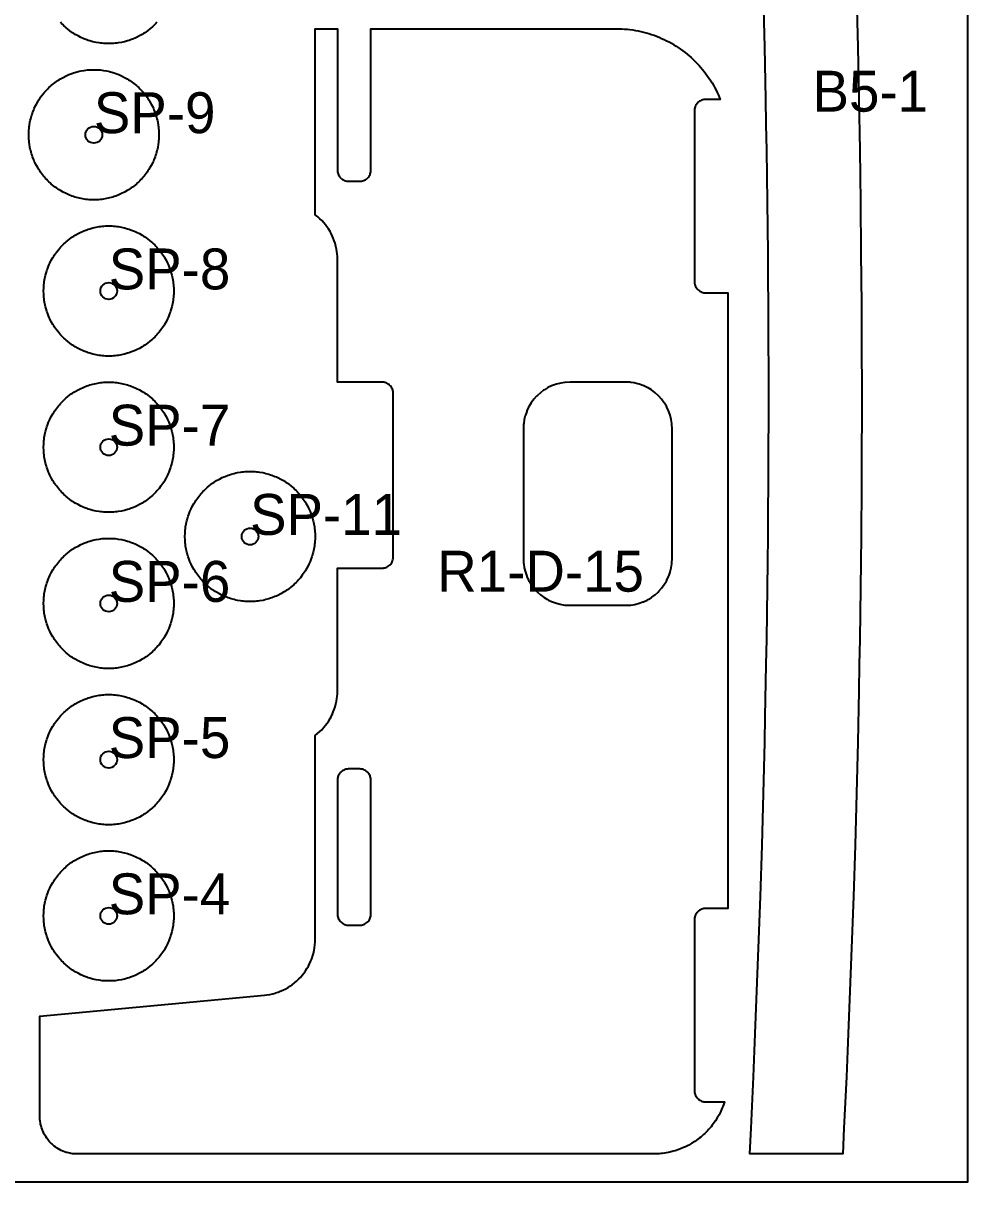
# Model space of a CAD drawing. Header units: millimetres. Extents: x 0 to 59980, y 0 to 1292.
# Drawn here: x 7412 to 7920, y 0 to 623 of the extents above; entities that cross this region are included whole.
import ezdxf

# ---------------------------------------------------------------- set-up
doc = ezdxf.new("R2010")
doc.units = ezdxf.units.MM
for name, color, linetype in [('CUT_IN', 5, 'Continuous'), ('CUT_OUT', 1, 'Continuous'), ('DRILL', 3, 'Continuous'), ('LABEL', 7, 'Continuous'), ('SHEET', 8, 'Continuous')]:
    doc.layers.add(name, color=color, linetype=linetype)

msp = doc.modelspace()

# ---------------------------------------------------------------- linework, layer by layer
at = {"layer": 'CUT_IN'}
for points in [[(7694.22, 427.03), (7693.96, 426.89), (7692.36, 425.93), (7691.87, 425.6), (7690.14, 424.31), (7688.54, 422.87), (7688.12, 422.45), (7686.68, 420.85), (7685.22, 418.88), (7684.1, 417.03), (7683.83, 416.51), (7682.91, 414.55), (7682.8, 414.28), (7682.08, 412.25), (7682, 411.96), (7681.49, 409.87), (7681.16, 407.73), (7681.11, 407.15), (7681, 404.84), (7681, 335.14), (7681.13, 332.54), (7681.16, 332.25), (7681.49, 330.11), (7682.08, 327.73), (7682.8, 325.7), (7682.91, 325.43), (7683.83, 323.47), (7684.1, 322.95), (7685.06, 321.35), (7685.39, 320.86), (7686.68, 319.13), (7688.12, 317.53), (7688.54, 317.11), (7690.14, 315.67), (7692.11, 314.21), (7693.96, 313.09), (7694.48, 312.82), (7696.17, 312.02), (7696.71, 311.79), (7698.74, 311.07), (7700.84, 310.54), (7701.41, 310.43), (7703.26, 310.15), (7703.84, 310.1), (7706.15, 309.99), (7735.85, 309.99), (7738.45, 310.12), (7738.74, 310.15), (7740.88, 310.48), (7743.26, 311.07), (7745.29, 311.79), (7745.56, 311.9), (7747.52, 312.82), (7748.04, 313.09), (7749.64, 314.05), (7750.13, 314.38), (7751.86, 315.67), (7753.46, 317.11), (7753.88, 317.53), (7755.32, 319.13), (7756.78, 321.1), (7757.9, 322.95), (7758.17, 323.47), (7759.09, 325.43), (7759.2, 325.7), (7759.92, 327.73), (7760, 328.02), (7760.51, 330.11), (7760.84, 332.25), (7760.89, 332.83), (7761, 335.14), (7761, 404.84), (7760.87, 407.44), (7760.84, 407.73), (7760.51, 409.87), (7759.92, 412.25), (7759.2, 414.28), (7759.09, 414.55), (7758.17, 416.51), (7757.9, 417.03), (7756.94, 418.63), (7756.61, 419.12), (7755.32, 420.85), (7753.88, 422.45), (7753.46, 422.87), (7751.86, 424.31), (7749.89, 425.77), (7748.04, 426.89), (7747.52, 427.16), (7745.83, 427.96), (7745.29, 428.19), (7743.26, 428.91), (7741.16, 429.44), (7740.59, 429.55), (7738.74, 429.83), (7738.16, 429.88), (7735.85, 429.99), (7706.15, 429.99), (7703.55, 429.86), (7703.26, 429.83), (7701.12, 429.5), (7698.74, 428.91), (7696.71, 428.19), (7696.17, 427.96), (7694.22, 427.03)], [(7586.12, 221.93), (7585.54, 221.81), (7584.98, 221.64), (7584.43, 221.41), (7583.92, 221.14), (7583.43, 220.81), (7583.19, 220.63), (7582.97, 220.44), (7582.55, 220.02), (7582.36, 219.8), (7582.01, 219.32), (7581.71, 218.82), (7581.46, 218.29), (7581.26, 217.73), (7581.18, 217.45), (7581.06, 216.87), (7581.03, 216.58), (7581, 215.99), (7581, 143.99), (7581.03, 143.4), (7581.06, 143.11), (7581.18, 142.53), (7581.35, 141.97), (7581.46, 141.69), (7581.71, 141.16), (7581.85, 140.91), (7582.18, 140.42), (7582.36, 140.18), (7582.55, 139.96), (7582.97, 139.54), (7583.19, 139.35), (7583.67, 139), (7583.92, 138.84), (7584.17, 138.7), (7584.7, 138.45), (7584.98, 138.34), (7585.54, 138.17), (7586.12, 138.05), (7586.71, 138), (7593, 137.99), (7593.59, 138.02), (7593.88, 138.05), (7594.46, 138.17), (7595.02, 138.34), (7595.57, 138.57), (7596.08, 138.84), (7596.33, 139), (7596.81, 139.35), (7597.03, 139.54), (7597.24, 139.75), (7597.45, 139.96), (7597.64, 140.18), (7597.99, 140.66), (7598.15, 140.91), (7598.42, 141.42), (7598.65, 141.97), (7598.82, 142.53), (7598.94, 143.11), (7598.97, 143.4), (7599, 143.99), (7599, 215.99), (7598.97, 216.58), (7598.94, 216.87), (7598.82, 217.45), (7598.65, 218.01), (7598.54, 218.29), (7598.29, 218.82), (7597.99, 219.32), (7597.64, 219.8), (7597.45, 220.02), (7597.03, 220.44), (7596.81, 220.63), (7596.33, 220.98), (7596.08, 221.14), (7595.57, 221.41), (7595.02, 221.64), (7594.46, 221.81), (7593.88, 221.93), (7593.59, 221.96), (7593, 221.99), (7587, 221.99), (7586.41, 221.96), (7586.12, 221.93)]]:
    msp.add_lwpolyline(points, close=True, dxfattribs=at)
at = {"layer": 'CUT_OUT'}
for points in [[(7860.09, 637.69), (7860.77, 610.01), (7861.36, 582.34), (7861.85, 554.66), (7862.06, 540.83), (7862.25, 526.99), (7862.55, 499.31), (7862.67, 485.48), (7862.77, 471.64), (7862.84, 457.8), (7862.88, 443.96), (7862.91, 430.12), (7862.91, 416.29), (7862.84, 388.61), (7862.77, 374.77), (7862.56, 347.1), (7862.42, 333.26), (7862.25, 319.42), (7862.07, 305.59), (7861.86, 291.75), (7861.62, 277.91), (7861.36, 264.08), (7860.78, 236.4), (7860.45, 222.56), (7860.1, 208.73), (7859.33, 181.05), (7858.46, 153.38), (7857.5, 125.7), (7856.44, 98.02), (7855.3, 70.35), (7854.69, 56.51), (7854.05, 42.68), (7853.4, 28.84), (7852.72, 15), (7852.72, 15), (7802.72, 15), (7803.4, 28.84), (7804.69, 56.51), (7805.3, 70.35), (7805.88, 84.19), (7806.44, 98.02), (7807.5, 125.7), (7808.46, 153.38), (7809.33, 181.05), (7810.1, 208.73), (7810.45, 222.56), (7810.78, 236.4), (7811.08, 250.24), (7811.62, 277.91), (7811.86, 291.75), (7812.07, 305.59), (7812.42, 333.26), (7812.56, 347.1), (7812.67, 360.94), (7812.77, 374.77), (7812.84, 388.61), (7812.91, 416.29), (7812.91, 430.12), (7812.84, 457.8), (7812.77, 471.64), (7812.67, 485.48), (7812.55, 499.31), (7812.25, 526.99), (7812.06, 540.83), (7811.85, 554.66), (7811.61, 568.5), (7811.36, 582.34), (7810.77, 610.01), (7810.09, 637.69)], [(7483.93, 623.49), (7483.35, 622.86), (7482.75, 622.24), (7482.13, 621.64), (7481.5, 621.06), (7480.86, 620.49), (7480.2, 619.93), (7478.85, 618.88), (7478.15, 618.37), (7477.44, 617.89), (7476.72, 617.42), (7475.99, 616.97), (7474.5, 616.12), (7472.96, 615.35), (7472.18, 614.99), (7471.39, 614.65), (7469.79, 614.04), (7468.98, 613.76), (7468.16, 613.5), (7466.5, 613.04), (7465.67, 612.84), (7464.83, 612.66), (7463.14, 612.37), (7462.28, 612.25), (7461.43, 612.16), (7460.57, 612.08), (7459.72, 612.03), (7458, 611.99), (7456.28, 612.03), (7455.43, 612.08), (7454.57, 612.16), (7453.72, 612.25), (7452.86, 612.37), (7451.17, 612.66), (7450.33, 612.84), (7449.5, 613.04), (7447.84, 613.5), (7447.02, 613.76), (7446.21, 614.04), (7444.61, 614.65), (7443.82, 614.99), (7443.04, 615.35), (7441.5, 616.12), (7440.01, 616.97), (7439.28, 617.42), (7438.56, 617.89), (7437.85, 618.37), (7437.15, 618.88), (7435.8, 619.93), (7435.14, 620.49), (7434.5, 621.06), (7433.87, 621.64), (7433.25, 622.24), (7432.65, 622.86), (7432.07, 623.49)]]:
    msp.add_lwpolyline(points, dxfattribs=at)
for points in [[(7543.12, 100.53), (7544.58, 100.77), (7546.31, 101.15), (7547.45, 101.46), (7547.73, 101.55), (7549.13, 102.01), (7550.24, 102.43), (7551.59, 103.02), (7553.18, 103.81), (7554.46, 104.54), (7555.46, 105.17), (7556.68, 106.01), (7557.85, 106.91), (7558.98, 107.87), (7560.26, 109.09), (7561.08, 109.94), (7562.05, 111.05), (7563.15, 112.45), (7563.83, 113.41), (7564.63, 114.65), (7565.36, 115.93), (7566.03, 117.25), (7566.76, 118.87), (7567.18, 119.97), (7567.74, 121.65), (7568.06, 122.79), (7568.45, 124.52), (7568.65, 125.69), (7568.87, 127.44), (7568.97, 128.92), (7569, 130.17), (7569.01, 239.98), (7570.45, 241.15), (7571.52, 242.11), (7572.55, 243.11), (7573.71, 244.38), (7574.62, 245.49), (7575.31, 246.41), (7576.12, 247.59), (7577.02, 249.06), (7577.57, 250.06), (7578.32, 251.61), (7578.78, 252.66), (7579.29, 254), (7579.73, 255.36), (7580.18, 257.02), (7580.48, 258.43), (7580.71, 259.84), (7580.85, 260.98), (7580.96, 262.41), (7581, 263.91), (7581, 329.99), (7605, 329.99), (7605.59, 330.02), (7605.88, 330.05), (7606.46, 330.17), (7607.02, 330.34), (7607.57, 330.57), (7608.08, 330.84), (7608.33, 331), (7608.81, 331.35), (7609.03, 331.54), (7609.24, 331.75), (7609.45, 331.96), (7609.64, 332.18), (7609.99, 332.66), (7610.15, 332.91), (7610.42, 333.42), (7610.65, 333.97), (7610.82, 334.53), (7610.94, 335.11), (7610.97, 335.4), (7611, 335.99), (7611, 423.99), (7610.97, 424.58), (7610.94, 424.87), (7610.82, 425.45), (7610.74, 425.73), (7610.54, 426.29), (7610.29, 426.82), (7610.15, 427.07), (7609.99, 427.32), (7609.64, 427.8), (7609.45, 428.02), (7609.03, 428.44), (7608.81, 428.63), (7608.33, 428.98), (7608.08, 429.14), (7607.57, 429.41), (7607.02, 429.64), (7606.74, 429.73), (7606.46, 429.81), (7605.88, 429.93), (7605.59, 429.96), (7605, 429.99), (7581, 429.99), (7581, 496.07), (7580.96, 497.57), (7580.85, 499), (7580.71, 500.14), (7580.48, 501.55), (7580.18, 502.96), (7579.73, 504.62), (7579.29, 505.98), (7578.78, 507.32), (7578.32, 508.37), (7577.57, 509.92), (7577.02, 510.92), (7576.12, 512.39), (7575.31, 513.57), (7574.62, 514.49), (7573.71, 515.6), (7572.55, 516.87), (7571.52, 517.87), (7570.45, 518.83), (7569.01, 520), (7569.01, 619.98), (7581, 619.99), (7581.01, 543.7), (7581.06, 543.11), (7581.18, 542.53), (7581.35, 541.97), (7581.58, 541.42), (7581.85, 540.91), (7582.18, 540.42), (7582.36, 540.18), (7582.55, 539.96), (7582.97, 539.54), (7583.19, 539.35), (7583.67, 539), (7584.17, 538.7), (7584.7, 538.45), (7585.26, 538.25), (7585.54, 538.17), (7586.12, 538.05), (7586.41, 538.02), (7587, 537.99), (7593.29, 538), (7593.88, 538.05), (7594.46, 538.17), (7595.02, 538.34), (7595.3, 538.45), (7595.57, 538.57), (7596.08, 538.84), (7596.57, 539.17), (7596.81, 539.35), (7597.03, 539.54), (7597.45, 539.96), (7597.64, 540.18), (7597.99, 540.66), (7598.15, 540.91), (7598.29, 541.16), (7598.54, 541.69), (7598.65, 541.97), (7598.82, 542.53), (7598.94, 543.11), (7598.97, 543.4), (7599, 543.99), (7599, 619.99), (7731.02, 619.99), (7732.51, 619.97), (7733.98, 619.92), (7735.38, 619.83), (7736.92, 619.7), (7738.31, 619.54), (7739.77, 619.35), (7741.29, 619.1), (7742.74, 618.83), (7744.11, 618.54), (7745.54, 618.2), (7747.04, 617.81), (7748.45, 617.4), (7749.86, 616.95), (7751.25, 616.47), (7752.63, 615.96), (7753.93, 615.44), (7755.35, 614.83), (7756.69, 614.21), (7758.01, 613.57), (7759.32, 612.89), (7760.61, 612.18), (7761.88, 611.43), (7763.07, 610.7), (7764.3, 609.9), (7765.52, 609.07), (7766.77, 608.16), (7767.94, 607.27), (7769.09, 606.35), (7770.22, 605.4), (7771.27, 604.47), (7772.35, 603.47), (7773.4, 602.44), (7774.48, 601.34), (7775.48, 600.26), (7776.41, 599.21), (7777.36, 598.08), (7778.28, 596.93), (7779.17, 595.76), (7780.08, 594.51), (7780.91, 593.29), (7781.71, 592.06), (7782.44, 590.87), (7783.19, 589.6), (7783.9, 588.31), (7784.58, 587), (7785.22, 585.68), (7785.84, 584.34), (7786.45, 582.92), (7786.81, 581.99), (7778.71, 581.98), (7778.12, 581.93), (7777.54, 581.81), (7776.98, 581.64), (7776.7, 581.53), (7776.17, 581.28), (7775.67, 580.98), (7775.19, 580.63), (7774.97, 580.44), (7774.55, 580.02), (7774.36, 579.8), (7774.01, 579.32), (7773.85, 579.07), (7773.58, 578.56), (7773.46, 578.29), (7773.35, 578.01), (7773.18, 577.45), (7773.06, 576.87), (7773.03, 576.58), (7773, 575.99), (7773, 483.99), (7773.03, 483.4), (7773.06, 483.11), (7773.18, 482.53), (7773.26, 482.25), (7773.35, 481.97), (7773.58, 481.42), (7773.85, 480.91), (7774.01, 480.66), (7774.36, 480.18), (7774.55, 479.96), (7774.97, 479.54), (7775.19, 479.35), (7775.67, 479), (7775.92, 478.84), (7776.17, 478.7), (7776.7, 478.45), (7776.98, 478.34), (7777.54, 478.17), (7778.12, 478.05), (7778.41, 478.02), (7779, 477.99), (7791, 477.99), (7791, 146.99), (7779, 146.99), (7778.41, 146.96), (7778.12, 146.93), (7777.54, 146.81), (7776.98, 146.64), (7776.43, 146.41), (7775.92, 146.14), (7775.67, 145.98), (7775.19, 145.63), (7774.97, 145.44), (7774.55, 145.02), (7774.36, 144.8), (7774.01, 144.32), (7773.85, 144.07), (7773.58, 143.56), (7773.35, 143.01), (7773.26, 142.73), (7773.18, 142.45), (7773.06, 141.87), (7773.03, 141.58), (7773, 140.99), (7773, 48.99), (7773.03, 48.4), (7773.06, 48.11), (7773.18, 47.53), (7773.26, 47.25), (7773.35, 46.97), (7773.58, 46.42), (7773.85, 45.91), (7774.01, 45.66), (7774.36, 45.18), (7774.55, 44.96), (7774.97, 44.54), (7775.19, 44.35), (7775.67, 44), (7775.92, 43.84), (7776.17, 43.7), (7776.7, 43.45), (7777.26, 43.25), (7777.54, 43.17), (7778.12, 43.05), (7778.41, 43.02), (7779, 42.99), (7789.15, 42.99), (7788.97, 42.41), (7788.65, 41.48), (7788.31, 40.56), (7787.97, 39.72), (7787.58, 38.81), (7786.75, 37.04), (7786.26, 36.1), (7785.29, 34.39), (7784.24, 32.74), (7783.11, 31.13), (7782.56, 30.41), (7781.9, 29.59), (7781.31, 28.89), (7780.61, 28.1), (7779.94, 27.38), (7779.31, 26.73), (7778.61, 26.05), (7777.89, 25.38), (7777.1, 24.68), (7776.4, 24.09), (7775.58, 23.43), (7774.86, 22.88), (7773.25, 21.75), (7771.6, 20.7), (7769.89, 19.73), (7768.95, 19.24), (7768.14, 18.85), (7767.18, 18.41), (7765.43, 17.68), (7764.51, 17.34), (7762.65, 16.72), (7761.63, 16.43), (7759.73, 15.95), (7758.77, 15.75), (7757.8, 15.57), (7756.91, 15.43), (7755.86, 15.29), (7754.88, 15.18), (7753.98, 15.1), (7752.02, 15), (7440.02, 15.01), (7439.53, 15.04), (7438.55, 15.14), (7437.58, 15.28), (7437.1, 15.37), (7435.67, 15.71), (7435.19, 15.85), (7434.26, 16.16), (7433.35, 16.51), (7432.45, 16.91), (7431.57, 17.35), (7431.14, 17.59), (7430.3, 18.09), (7429.48, 18.64), (7428.7, 19.22), (7428.31, 19.53), (7427.57, 20.17), (7427.21, 20.51), (7426.86, 20.85), (7426.18, 21.56), (7425.54, 22.3), (7425.23, 22.69), (7424.65, 23.47), (7424.1, 24.29), (7423.36, 25.56), (7422.92, 26.44), (7422.52, 27.34), (7422.34, 27.79), (7422.17, 28.25), (7421.86, 29.18), (7421.6, 30.13), (7421.38, 31.09), (7421.29, 31.57), (7421.15, 32.54), (7421.05, 33.52), (7421.02, 34.01), (7421, 34.99), (7421, 89.05), (7541.73, 100.37), (7543.12, 100.53)], [(7485, 562.99), (7484.96, 561.27), (7484.91, 560.42), (7484.83, 559.56), (7484.74, 558.71), (7484.62, 557.85), (7484.33, 556.16), (7484.15, 555.32), (7483.95, 554.49), (7483.49, 552.83), (7483.23, 552.01), (7482.95, 551.2), (7482.34, 549.6), (7482, 548.81), (7481.64, 548.03), (7480.87, 546.49), (7480.02, 545), (7479.57, 544.27), (7479.1, 543.55), (7478.62, 542.84), (7478.11, 542.14), (7477.06, 540.79), (7476.5, 540.13), (7475.93, 539.49), (7475.35, 538.86), (7474.75, 538.24), (7474.13, 537.64), (7473.5, 537.06), (7472.86, 536.49), (7472.2, 535.93), (7470.85, 534.88), (7470.15, 534.37), (7469.44, 533.89), (7468.72, 533.42), (7467.99, 532.97), (7466.5, 532.12), (7464.96, 531.35), (7464.18, 530.99), (7463.39, 530.65), (7461.79, 530.04), (7460.98, 529.76), (7460.16, 529.5), (7458.5, 529.04), (7457.67, 528.84), (7456.83, 528.66), (7455.14, 528.37), (7454.28, 528.25), (7453.43, 528.16), (7452.57, 528.08), (7451.72, 528.03), (7450, 527.99), (7448.28, 528.03), (7447.43, 528.08), (7446.57, 528.16), (7445.72, 528.25), (7444.86, 528.37), (7443.17, 528.66), (7442.33, 528.84), (7441.5, 529.04), (7439.84, 529.5), (7439.02, 529.76), (7438.21, 530.04), (7436.61, 530.65), (7435.82, 530.99), (7435.04, 531.35), (7433.5, 532.12), (7432.01, 532.97), (7431.28, 533.42), (7430.56, 533.89), (7429.85, 534.37), (7429.15, 534.88), (7427.8, 535.93), (7427.14, 536.49), (7426.5, 537.06), (7425.87, 537.64), (7425.25, 538.24), (7424.65, 538.86), (7424.07, 539.49), (7423.5, 540.13), (7422.94, 540.79), (7421.89, 542.14), (7421.38, 542.84), (7420.9, 543.55), (7420.43, 544.27), (7419.98, 545), (7419.13, 546.49), (7418.36, 548.03), (7418, 548.81), (7417.66, 549.6), (7417.05, 551.2), (7416.77, 552.01), (7416.51, 552.83), (7416.05, 554.49), (7415.85, 555.32), (7415.67, 556.16), (7415.38, 557.85), (7415.26, 558.71), (7415.17, 559.56), (7415.09, 560.42), (7415.04, 561.27), (7415, 562.99), (7415.04, 564.71), (7415.09, 565.56), (7415.17, 566.42), (7415.26, 567.27), (7415.38, 568.13), (7415.67, 569.82), (7415.85, 570.66), (7416.05, 571.49), (7416.51, 573.15), (7416.77, 573.97), (7417.05, 574.78), (7417.66, 576.38), (7418, 577.17), (7418.36, 577.95), (7419.13, 579.49), (7419.98, 580.98), (7420.43, 581.71), (7420.9, 582.43), (7421.38, 583.14), (7421.89, 583.84), (7422.94, 585.19), (7423.5, 585.85), (7424.07, 586.49), (7424.65, 587.12), (7425.25, 587.74), (7425.87, 588.34), (7426.5, 588.92), (7427.14, 589.49), (7427.8, 590.05), (7429.15, 591.1), (7429.85, 591.61), (7430.56, 592.09), (7431.28, 592.56), (7432.01, 593.01), (7433.5, 593.86), (7435.04, 594.63), (7435.82, 594.99), (7436.61, 595.33), (7438.21, 595.94), (7439.02, 596.22), (7439.84, 596.48), (7441.5, 596.94), (7442.33, 597.14), (7443.17, 597.32), (7444.86, 597.61), (7445.72, 597.73), (7446.57, 597.82), (7447.43, 597.9), (7448.28, 597.95), (7450, 597.99), (7451.72, 597.95), (7452.57, 597.9), (7453.43, 597.82), (7454.28, 597.73), (7455.14, 597.61), (7456.83, 597.32), (7457.67, 597.14), (7458.5, 596.94), (7460.16, 596.48), (7460.98, 596.22), (7461.79, 595.94), (7463.39, 595.33), (7464.18, 594.99), (7464.96, 594.63), (7466.5, 593.86), (7467.99, 593.01), (7468.72, 592.56), (7469.44, 592.09), (7470.15, 591.61), (7470.85, 591.1), (7472.2, 590.05), (7472.86, 589.49), (7473.5, 588.92), (7474.13, 588.34), (7474.75, 587.74), (7475.35, 587.12), (7475.93, 586.49), (7476.5, 585.85), (7477.06, 585.19), (7478.11, 583.84), (7478.62, 583.14), (7479.1, 582.43), (7479.57, 581.71), (7480.02, 580.98), (7480.87, 579.49), (7481.64, 577.95), (7482, 577.17), (7482.34, 576.38), (7482.95, 574.78), (7483.23, 573.97), (7483.49, 573.15), (7483.95, 571.49), (7484.15, 570.66), (7484.33, 569.82), (7484.62, 568.13), (7484.74, 567.27), (7484.83, 566.42), (7484.91, 565.56), (7484.96, 564.71), (7485, 562.99)], [(7493, 478.99), (7492.96, 477.27), (7492.91, 476.42), (7492.83, 475.56), (7492.74, 474.71), (7492.62, 473.85), (7492.33, 472.16), (7492.15, 471.32), (7491.95, 470.49), (7491.49, 468.83), (7491.23, 468.01), (7490.95, 467.2), (7490.34, 465.6), (7490, 464.81), (7489.64, 464.03), (7488.87, 462.49), (7488.02, 461), (7487.57, 460.27), (7487.1, 459.55), (7486.62, 458.84), (7486.11, 458.14), (7485.06, 456.79), (7484.5, 456.13), (7483.93, 455.49), (7483.35, 454.86), (7482.75, 454.24), (7482.13, 453.64), (7481.5, 453.06), (7480.86, 452.49), (7480.2, 451.93), (7478.85, 450.88), (7478.15, 450.37), (7477.44, 449.89), (7476.72, 449.42), (7475.99, 448.97), (7474.5, 448.12), (7472.96, 447.35), (7472.18, 446.99), (7471.39, 446.65), (7469.79, 446.04), (7468.98, 445.76), (7468.16, 445.5), (7466.5, 445.04), (7465.67, 444.84), (7464.83, 444.66), (7463.14, 444.37), (7462.28, 444.25), (7461.43, 444.16), (7460.57, 444.08), (7459.72, 444.03), (7458, 443.99), (7456.28, 444.03), (7455.43, 444.08), (7454.57, 444.16), (7453.72, 444.25), (7452.86, 444.37), (7451.17, 444.66), (7450.33, 444.84), (7449.5, 445.04), (7447.84, 445.5), (7447.02, 445.76), (7446.21, 446.04), (7444.61, 446.65), (7443.82, 446.99), (7443.04, 447.35), (7441.5, 448.12), (7440.01, 448.97), (7439.28, 449.42), (7438.56, 449.89), (7437.85, 450.37), (7437.15, 450.88), (7435.8, 451.93), (7435.14, 452.49), (7434.5, 453.06), (7433.87, 453.64), (7433.25, 454.24), (7432.65, 454.86), (7432.07, 455.49), (7431.5, 456.13), (7430.94, 456.79), (7429.89, 458.14), (7429.38, 458.84), (7428.9, 459.55), (7428.43, 460.27), (7427.98, 461), (7427.13, 462.49), (7426.36, 464.03), (7426, 464.81), (7425.66, 465.6), (7425.05, 467.2), (7424.77, 468.01), (7424.51, 468.83), (7424.05, 470.49), (7423.85, 471.32), (7423.67, 472.16), (7423.38, 473.85), (7423.26, 474.71), (7423.17, 475.56), (7423.09, 476.42), (7423.04, 477.27), (7423, 478.99), (7423.04, 480.71), (7423.09, 481.56), (7423.17, 482.42), (7423.26, 483.27), (7423.38, 484.13), (7423.67, 485.82), (7423.85, 486.66), (7424.05, 487.49), (7424.51, 489.15), (7424.77, 489.97), (7425.05, 490.78), (7425.66, 492.38), (7426, 493.17), (7426.36, 493.95), (7427.13, 495.49), (7427.98, 496.98), (7428.43, 497.71), (7428.9, 498.43), (7429.38, 499.14), (7429.89, 499.84), (7430.94, 501.19), (7431.5, 501.85), (7432.07, 502.49), (7432.65, 503.12), (7433.25, 503.74), (7433.87, 504.34), (7434.5, 504.92), (7435.14, 505.49), (7435.8, 506.05), (7437.15, 507.1), (7437.85, 507.61), (7438.56, 508.09), (7439.28, 508.56), (7440.01, 509.01), (7441.5, 509.86), (7443.04, 510.63), (7443.82, 510.99), (7444.61, 511.33), (7446.21, 511.94), (7447.02, 512.22), (7447.84, 512.48), (7449.5, 512.94), (7450.33, 513.14), (7451.17, 513.32), (7452.86, 513.61), (7453.72, 513.73), (7454.57, 513.82), (7455.43, 513.9), (7456.28, 513.95), (7458, 513.99), (7459.72, 513.95), (7460.57, 513.9), (7461.43, 513.82), (7462.28, 513.73), (7463.14, 513.61), (7464.83, 513.32), (7465.67, 513.14), (7466.5, 512.94), (7468.16, 512.48), (7468.98, 512.22), (7469.79, 511.94), (7471.39, 511.33), (7472.18, 510.99), (7472.96, 510.63), (7474.5, 509.86), (7475.99, 509.01), (7476.72, 508.56), (7477.44, 508.09), (7478.15, 507.61), (7478.85, 507.1), (7480.2, 506.05), (7480.86, 505.49), (7481.5, 504.92), (7482.13, 504.34), (7482.75, 503.74), (7483.35, 503.12), (7483.93, 502.49), (7484.5, 501.85), (7485.06, 501.19), (7486.11, 499.84), (7486.62, 499.14), (7487.1, 498.43), (7487.57, 497.71), (7488.02, 496.98), (7488.87, 495.49), (7489.64, 493.95), (7490, 493.17), (7490.34, 492.38), (7490.95, 490.78), (7491.23, 489.97), (7491.49, 489.15), (7491.95, 487.49), (7492.15, 486.66), (7492.33, 485.82), (7492.62, 484.13), (7492.74, 483.27), (7492.83, 482.42), (7492.91, 481.56), (7492.96, 480.71), (7493, 478.99)], [(7493, 394.99), (7492.96, 393.27), (7492.91, 392.42), (7492.83, 391.56), (7492.74, 390.71), (7492.62, 389.85), (7492.33, 388.16), (7492.15, 387.32), (7491.95, 386.49), (7491.49, 384.83), (7491.23, 384.01), (7490.95, 383.2), (7490.34, 381.6), (7490, 380.81), (7489.64, 380.03), (7488.87, 378.49), (7488.02, 377), (7487.57, 376.27), (7487.1, 375.55), (7486.62, 374.84), (7486.11, 374.14), (7485.06, 372.79), (7484.5, 372.13), (7483.93, 371.49), (7483.35, 370.86), (7482.75, 370.24), (7482.13, 369.64), (7481.5, 369.06), (7480.86, 368.49), (7480.2, 367.93), (7478.85, 366.88), (7478.15, 366.37), (7477.44, 365.89), (7476.72, 365.42), (7475.99, 364.97), (7474.5, 364.12), (7472.96, 363.35), (7472.18, 362.99), (7471.39, 362.65), (7469.79, 362.04), (7468.98, 361.76), (7468.16, 361.5), (7466.5, 361.04), (7465.67, 360.84), (7464.83, 360.66), (7463.14, 360.37), (7462.28, 360.25), (7461.43, 360.16), (7460.57, 360.08), (7459.72, 360.03), (7458, 359.99), (7456.28, 360.03), (7455.43, 360.08), (7454.57, 360.16), (7453.72, 360.25), (7452.86, 360.37), (7451.17, 360.66), (7450.33, 360.84), (7449.5, 361.04), (7447.84, 361.5), (7447.02, 361.76), (7446.21, 362.04), (7444.61, 362.65), (7443.82, 362.99), (7443.04, 363.35), (7441.5, 364.12), (7440.01, 364.97), (7439.28, 365.42), (7438.56, 365.89), (7437.85, 366.37), (7437.15, 366.88), (7435.8, 367.93), (7435.14, 368.49), (7434.5, 369.06), (7433.87, 369.64), (7433.25, 370.24), (7432.65, 370.86), (7432.07, 371.49), (7431.5, 372.13), (7430.94, 372.79), (7429.89, 374.14), (7429.38, 374.84), (7428.9, 375.55), (7428.43, 376.27), (7427.98, 377), (7427.13, 378.49), (7426.36, 380.03), (7426, 380.81), (7425.66, 381.6), (7425.05, 383.2), (7424.77, 384.01), (7424.51, 384.83), (7424.05, 386.49), (7423.85, 387.32), (7423.67, 388.16), (7423.38, 389.85), (7423.26, 390.71), (7423.17, 391.56), (7423.09, 392.42), (7423.04, 393.27), (7423, 394.99), (7423.04, 396.71), (7423.09, 397.56), (7423.17, 398.42), (7423.26, 399.27), (7423.38, 400.13), (7423.67, 401.82), (7423.85, 402.66), (7424.05, 403.49), (7424.51, 405.15), (7424.77, 405.97), (7425.05, 406.78), (7425.66, 408.38), (7426, 409.17), (7426.36, 409.95), (7427.13, 411.49), (7427.98, 412.98), (7428.43, 413.71), (7428.9, 414.43), (7429.38, 415.14), (7429.89, 415.84), (7430.94, 417.19), (7431.5, 417.85), (7432.07, 418.49), (7432.65, 419.12), (7433.25, 419.74), (7433.87, 420.34), (7434.5, 420.92), (7435.14, 421.49), (7435.8, 422.05), (7437.15, 423.1), (7437.85, 423.61), (7438.56, 424.09), (7439.28, 424.56), (7440.01, 425.01), (7441.5, 425.86), (7443.04, 426.63), (7443.82, 426.99), (7444.61, 427.33), (7446.21, 427.94), (7447.02, 428.22), (7447.84, 428.48), (7449.5, 428.94), (7450.33, 429.14), (7451.17, 429.32), (7452.86, 429.61), (7453.72, 429.73), (7454.57, 429.82), (7455.43, 429.9), (7456.28, 429.95), (7458, 429.99), (7459.72, 429.95), (7460.57, 429.9), (7461.43, 429.82), (7462.28, 429.73), (7463.14, 429.61), (7464.83, 429.32), (7465.67, 429.14), (7466.5, 428.94), (7468.16, 428.48), (7468.98, 428.22), (7469.79, 427.94), (7471.39, 427.33), (7472.18, 426.99), (7472.96, 426.63), (7474.5, 425.86), (7475.99, 425.01), (7476.72, 424.56), (7477.44, 424.09), (7478.15, 423.61), (7478.85, 423.1), (7480.2, 422.05), (7480.86, 421.49), (7481.5, 420.92), (7482.13, 420.34), (7482.75, 419.74), (7483.35, 419.12), (7483.93, 418.49), (7484.5, 417.85), (7485.06, 417.19), (7486.11, 415.84), (7486.62, 415.14), (7487.1, 414.43), (7487.57, 413.71), (7488.02, 412.98), (7488.87, 411.49), (7489.64, 409.95), (7490, 409.17), (7490.34, 408.38), (7490.95, 406.78), (7491.23, 405.97), (7491.49, 405.15), (7491.95, 403.49), (7492.15, 402.66), (7492.33, 401.82), (7492.62, 400.13), (7492.74, 399.27), (7492.83, 398.42), (7492.91, 397.56), (7492.96, 396.71), (7493, 394.99)], [(7569, 346.99), (7568.96, 345.27), (7568.91, 344.42), (7568.83, 343.56), (7568.74, 342.71), (7568.62, 341.85), (7568.33, 340.16), (7568.15, 339.32), (7567.95, 338.49), (7567.49, 336.83), (7567.23, 336.01), (7566.95, 335.2), (7566.34, 333.6), (7566, 332.81), (7565.64, 332.03), (7564.87, 330.49), (7564.02, 329), (7563.57, 328.27), (7563.1, 327.55), (7562.62, 326.84), (7562.11, 326.14), (7561.06, 324.79), (7560.5, 324.13), (7559.93, 323.49), (7559.35, 322.86), (7558.75, 322.24), (7558.13, 321.64), (7557.5, 321.06), (7556.86, 320.49), (7556.2, 319.93), (7554.85, 318.88), (7554.15, 318.37), (7553.44, 317.89), (7552.72, 317.42), (7551.99, 316.97), (7550.5, 316.12), (7548.96, 315.35), (7548.18, 314.99), (7547.39, 314.65), (7545.79, 314.04), (7544.98, 313.76), (7544.16, 313.5), (7542.5, 313.04), (7541.67, 312.84), (7540.83, 312.66), (7539.14, 312.37), (7538.28, 312.25), (7537.43, 312.16), (7536.57, 312.08), (7535.72, 312.03), (7534, 311.99), (7532.28, 312.03), (7531.43, 312.08), (7530.57, 312.16), (7529.72, 312.25), (7528.86, 312.37), (7527.17, 312.66), (7526.33, 312.84), (7525.5, 313.04), (7523.84, 313.5), (7523.02, 313.76), (7522.21, 314.04), (7520.61, 314.65), (7519.82, 314.99), (7519.04, 315.35), (7517.5, 316.12), (7516.01, 316.97), (7515.28, 317.42), (7514.56, 317.89), (7513.85, 318.37), (7513.15, 318.88), (7511.8, 319.93), (7511.14, 320.49), (7510.5, 321.06), (7509.87, 321.64), (7509.25, 322.24), (7508.65, 322.86), (7508.07, 323.49), (7507.5, 324.13), (7506.94, 324.79), (7505.89, 326.14), (7505.38, 326.84), (7504.9, 327.55), (7504.43, 328.27), (7503.98, 329), (7503.13, 330.49), (7502.36, 332.03), (7502, 332.81), (7501.66, 333.6), (7501.05, 335.2), (7500.77, 336.01), (7500.51, 336.83), (7500.05, 338.49), (7499.85, 339.32), (7499.67, 340.16), (7499.38, 341.85), (7499.26, 342.71), (7499.17, 343.56), (7499.09, 344.42), (7499.04, 345.27), (7499, 346.99), (7499.04, 348.71), (7499.09, 349.56), (7499.17, 350.42), (7499.26, 351.27), (7499.38, 352.13), (7499.67, 353.82), (7499.85, 354.66), (7500.05, 355.49), (7500.51, 357.15), (7500.77, 357.97), (7501.05, 358.78), (7501.66, 360.38), (7502, 361.17), (7502.36, 361.95), (7503.13, 363.49), (7503.98, 364.98), (7504.43, 365.71), (7504.9, 366.43), (7505.38, 367.14), (7505.89, 367.84), (7506.94, 369.19), (7507.5, 369.85), (7508.07, 370.49), (7508.65, 371.12), (7509.25, 371.74), (7509.87, 372.34), (7510.5, 372.92), (7511.14, 373.49), (7511.8, 374.05), (7513.15, 375.1), (7513.85, 375.61), (7514.56, 376.09), (7515.28, 376.56), (7516.01, 377.01), (7517.5, 377.86), (7519.04, 378.63), (7519.82, 378.99), (7520.61, 379.33), (7522.21, 379.94), (7523.02, 380.22), (7523.84, 380.48), (7525.5, 380.94), (7526.33, 381.14), (7527.17, 381.32), (7528.86, 381.61), (7529.72, 381.73), (7530.57, 381.82), (7531.43, 381.9), (7532.28, 381.95), (7534, 381.99), (7535.72, 381.95), (7536.57, 381.9), (7537.43, 381.82), (7538.28, 381.73), (7539.14, 381.61), (7540.83, 381.32), (7541.67, 381.14), (7542.5, 380.94), (7544.16, 380.48), (7544.98, 380.22), (7545.79, 379.94), (7547.39, 379.33), (7548.18, 378.99), (7548.96, 378.63), (7550.5, 377.86), (7551.99, 377.01), (7552.72, 376.56), (7553.44, 376.09), (7554.15, 375.61), (7554.85, 375.1), (7556.2, 374.05), (7556.86, 373.49), (7557.5, 372.92), (7558.13, 372.34), (7558.75, 371.74), (7559.35, 371.12), (7559.93, 370.49), (7560.5, 369.85), (7561.06, 369.19), (7562.11, 367.84), (7562.62, 367.14), (7563.1, 366.43), (7563.57, 365.71), (7564.02, 364.98), (7564.87, 363.49), (7565.64, 361.95), (7566, 361.17), (7566.34, 360.38), (7566.95, 358.78), (7567.23, 357.97), (7567.49, 357.15), (7567.95, 355.49), (7568.15, 354.66), (7568.33, 353.82), (7568.62, 352.13), (7568.74, 351.27), (7568.83, 350.42), (7568.91, 349.56), (7568.96, 348.71), (7569, 346.99)], [(7493, 310.99), (7492.96, 309.27), (7492.91, 308.42), (7492.83, 307.56), (7492.74, 306.71), (7492.62, 305.85), (7492.33, 304.16), (7492.15, 303.32), (7491.95, 302.49), (7491.49, 300.83), (7491.23, 300.01), (7490.95, 299.2), (7490.34, 297.6), (7490, 296.81), (7489.64, 296.03), (7488.87, 294.49), (7488.02, 293), (7487.57, 292.27), (7487.1, 291.55), (7486.62, 290.84), (7486.11, 290.14), (7485.06, 288.79), (7484.5, 288.13), (7483.93, 287.49), (7483.35, 286.86), (7482.75, 286.24), (7482.13, 285.64), (7481.5, 285.06), (7480.86, 284.49), (7480.2, 283.93), (7478.85, 282.88), (7478.15, 282.37), (7477.44, 281.89), (7476.72, 281.42), (7475.99, 280.97), (7474.5, 280.12), (7472.96, 279.35), (7472.18, 278.99), (7471.39, 278.65), (7469.79, 278.04), (7468.98, 277.76), (7468.16, 277.5), (7466.5, 277.04), (7465.67, 276.84), (7464.83, 276.66), (7463.14, 276.37), (7462.28, 276.25), (7461.43, 276.16), (7460.57, 276.08), (7459.72, 276.03), (7458, 275.99), (7456.28, 276.03), (7455.43, 276.08), (7454.57, 276.16), (7453.72, 276.25), (7452.86, 276.37), (7451.17, 276.66), (7450.33, 276.84), (7449.5, 277.04), (7447.84, 277.5), (7447.02, 277.76), (7446.21, 278.04), (7444.61, 278.65), (7443.82, 278.99), (7443.04, 279.35), (7441.5, 280.12), (7440.01, 280.97), (7439.28, 281.42), (7438.56, 281.89), (7437.85, 282.37), (7437.15, 282.88), (7435.8, 283.93), (7435.14, 284.49), (7434.5, 285.06), (7433.87, 285.64), (7433.25, 286.24), (7432.65, 286.86), (7432.07, 287.49), (7431.5, 288.13), (7430.94, 288.79), (7429.89, 290.14), (7429.38, 290.84), (7428.9, 291.55), (7428.43, 292.27), (7427.98, 293), (7427.13, 294.49), (7426.36, 296.03), (7426, 296.81), (7425.66, 297.6), (7425.05, 299.2), (7424.77, 300.01), (7424.51, 300.83), (7424.05, 302.49), (7423.85, 303.32), (7423.67, 304.16), (7423.38, 305.85), (7423.26, 306.71), (7423.17, 307.56), (7423.09, 308.42), (7423.04, 309.27), (7423, 310.99), (7423.04, 312.71), (7423.09, 313.56), (7423.17, 314.42), (7423.26, 315.27), (7423.38, 316.13), (7423.67, 317.82), (7423.85, 318.66), (7424.05, 319.49), (7424.51, 321.15), (7424.77, 321.97), (7425.05, 322.78), (7425.66, 324.38), (7426, 325.17), (7426.36, 325.95), (7427.13, 327.49), (7427.98, 328.98), (7428.43, 329.71), (7428.9, 330.43), (7429.38, 331.14), (7429.89, 331.84), (7430.94, 333.19), (7431.5, 333.85), (7432.07, 334.49), (7432.65, 335.12), (7433.25, 335.74), (7433.87, 336.34), (7434.5, 336.92), (7435.14, 337.49), (7435.8, 338.05), (7437.15, 339.1), (7437.85, 339.61), (7438.56, 340.09), (7439.28, 340.56), (7440.01, 341.01), (7441.5, 341.86), (7443.04, 342.63), (7443.82, 342.99), (7444.61, 343.33), (7446.21, 343.94), (7447.02, 344.22), (7447.84, 344.48), (7449.5, 344.94), (7450.33, 345.14), (7451.17, 345.32), (7452.86, 345.61), (7453.72, 345.73), (7454.57, 345.82), (7455.43, 345.9), (7456.28, 345.95), (7458, 345.99), (7459.72, 345.95), (7460.57, 345.9), (7461.43, 345.82), (7462.28, 345.73), (7463.14, 345.61), (7464.83, 345.32), (7465.67, 345.14), (7466.5, 344.94), (7468.16, 344.48), (7468.98, 344.22), (7469.79, 343.94), (7471.39, 343.33), (7472.18, 342.99), (7472.96, 342.63), (7474.5, 341.86), (7475.99, 341.01), (7476.72, 340.56), (7477.44, 340.09), (7478.15, 339.61), (7478.85, 339.1), (7480.2, 338.05), (7480.86, 337.49), (7481.5, 336.92), (7482.13, 336.34), (7482.75, 335.74), (7483.35, 335.12), (7483.93, 334.49), (7484.5, 333.85), (7485.06, 333.19), (7486.11, 331.84), (7486.62, 331.14), (7487.1, 330.43), (7487.57, 329.71), (7488.02, 328.98), (7488.87, 327.49), (7489.64, 325.95), (7490, 325.17), (7490.34, 324.38), (7490.95, 322.78), (7491.23, 321.97), (7491.49, 321.15), (7491.95, 319.49), (7492.15, 318.66), (7492.33, 317.82), (7492.62, 316.13), (7492.74, 315.27), (7492.83, 314.42), (7492.91, 313.56), (7492.96, 312.71), (7493, 310.99)], [(7493, 226.99), (7492.96, 225.27), (7492.91, 224.42), (7492.83, 223.56), (7492.74, 222.71), (7492.62, 221.85), (7492.33, 220.16), (7492.15, 219.32), (7491.95, 218.49), (7491.49, 216.83), (7491.23, 216.01), (7490.95, 215.2), (7490.34, 213.6), (7490, 212.81), (7489.64, 212.03), (7488.87, 210.49), (7488.02, 209), (7487.57, 208.27), (7487.1, 207.55), (7486.62, 206.84), (7486.11, 206.14), (7485.06, 204.79), (7484.5, 204.13), (7483.93, 203.49), (7483.35, 202.86), (7482.75, 202.24), (7482.13, 201.64), (7481.5, 201.06), (7480.86, 200.49), (7480.2, 199.93), (7478.85, 198.88), (7478.15, 198.37), (7477.44, 197.89), (7476.72, 197.42), (7475.99, 196.97), (7474.5, 196.12), (7472.96, 195.35), (7472.18, 194.99), (7471.39, 194.65), (7469.79, 194.04), (7468.98, 193.76), (7468.16, 193.5), (7466.5, 193.04), (7465.67, 192.84), (7464.83, 192.66), (7463.14, 192.37), (7462.28, 192.25), (7461.43, 192.16), (7460.57, 192.08), (7459.72, 192.03), (7458, 191.99), (7456.28, 192.03), (7455.43, 192.08), (7454.57, 192.16), (7453.72, 192.25), (7452.86, 192.37), (7451.17, 192.66), (7450.33, 192.84), (7449.5, 193.04), (7447.84, 193.5), (7447.02, 193.76), (7446.21, 194.04), (7444.61, 194.65), (7443.82, 194.99), (7443.04, 195.35), (7441.5, 196.12), (7440.01, 196.97), (7439.28, 197.42), (7438.56, 197.89), (7437.85, 198.37), (7437.15, 198.88), (7435.8, 199.93), (7435.14, 200.49), (7434.5, 201.06), (7433.87, 201.64), (7433.25, 202.24), (7432.65, 202.86), (7432.07, 203.49), (7431.5, 204.13), (7430.94, 204.79), (7429.89, 206.14), (7429.38, 206.84), (7428.9, 207.55), (7428.43, 208.27), (7427.98, 209), (7427.13, 210.49), (7426.36, 212.03), (7426, 212.81), (7425.66, 213.6), (7425.05, 215.2), (7424.77, 216.01), (7424.51, 216.83), (7424.05, 218.49), (7423.85, 219.32), (7423.67, 220.16), (7423.38, 221.85), (7423.26, 222.71), (7423.17, 223.56), (7423.09, 224.42), (7423.04, 225.27), (7423, 226.99), (7423.04, 228.71), (7423.09, 229.56), (7423.17, 230.42), (7423.26, 231.27), (7423.38, 232.13), (7423.67, 233.82), (7423.85, 234.66), (7424.05, 235.49), (7424.51, 237.15), (7424.77, 237.97), (7425.05, 238.78), (7425.66, 240.38), (7426, 241.17), (7426.36, 241.95), (7427.13, 243.49), (7427.98, 244.98), (7428.43, 245.71), (7428.9, 246.43), (7429.38, 247.14), (7429.89, 247.84), (7430.94, 249.19), (7431.5, 249.85), (7432.07, 250.49), (7432.65, 251.12), (7433.25, 251.74), (7433.87, 252.34), (7434.5, 252.92), (7435.14, 253.49), (7435.8, 254.05), (7437.15, 255.1), (7437.85, 255.61), (7438.56, 256.09), (7439.28, 256.56), (7440.01, 257.01), (7441.5, 257.86), (7443.04, 258.63), (7443.82, 258.99), (7444.61, 259.33), (7446.21, 259.94), (7447.02, 260.22), (7447.84, 260.48), (7449.5, 260.94), (7450.33, 261.14), (7451.17, 261.32), (7452.86, 261.61), (7453.72, 261.73), (7454.57, 261.82), (7455.43, 261.9), (7456.28, 261.95), (7458, 261.99), (7459.72, 261.95), (7460.57, 261.9), (7461.43, 261.82), (7462.28, 261.73), (7463.14, 261.61), (7464.83, 261.32), (7465.67, 261.14), (7466.5, 260.94), (7468.16, 260.48), (7468.98, 260.22), (7469.79, 259.94), (7471.39, 259.33), (7472.18, 258.99), (7472.96, 258.63), (7474.5, 257.86), (7475.99, 257.01), (7476.72, 256.56), (7477.44, 256.09), (7478.15, 255.61), (7478.85, 255.1), (7480.2, 254.05), (7480.86, 253.49), (7481.5, 252.92), (7482.13, 252.34), (7482.75, 251.74), (7483.35, 251.12), (7483.93, 250.49), (7484.5, 249.85), (7485.06, 249.19), (7486.11, 247.84), (7486.62, 247.14), (7487.1, 246.43), (7487.57, 245.71), (7488.02, 244.98), (7488.87, 243.49), (7489.64, 241.95), (7490, 241.17), (7490.34, 240.38), (7490.95, 238.78), (7491.23, 237.97), (7491.49, 237.15), (7491.95, 235.49), (7492.15, 234.66), (7492.33, 233.82), (7492.62, 232.13), (7492.74, 231.27), (7492.83, 230.42), (7492.91, 229.56), (7492.96, 228.71), (7493, 226.99)], [(7493, 142.99), (7492.96, 141.27), (7492.91, 140.42), (7492.83, 139.56), (7492.74, 138.71), (7492.62, 137.85), (7492.33, 136.16), (7492.15, 135.32), (7491.95, 134.49), (7491.49, 132.83), (7491.23, 132.01), (7490.95, 131.2), (7490.34, 129.6), (7490, 128.81), (7489.64, 128.03), (7488.87, 126.49), (7488.02, 125), (7487.57, 124.27), (7487.1, 123.55), (7486.62, 122.84), (7486.11, 122.14), (7485.06, 120.79), (7484.5, 120.13), (7483.93, 119.49), (7483.35, 118.86), (7482.75, 118.24), (7482.13, 117.64), (7481.5, 117.06), (7480.86, 116.49), (7480.2, 115.93), (7478.85, 114.88), (7478.15, 114.37), (7477.44, 113.89), (7476.72, 113.42), (7475.99, 112.97), (7474.5, 112.12), (7472.96, 111.35), (7472.18, 110.99), (7471.39, 110.65), (7469.79, 110.04), (7468.98, 109.76), (7468.16, 109.5), (7466.5, 109.04), (7465.67, 108.84), (7464.83, 108.66), (7463.14, 108.37), (7462.28, 108.25), (7461.43, 108.16), (7460.57, 108.08), (7459.72, 108.03), (7458, 107.99), (7456.28, 108.03), (7455.43, 108.08), (7454.57, 108.16), (7453.72, 108.25), (7452.86, 108.37), (7451.17, 108.66), (7450.33, 108.84), (7449.5, 109.04), (7447.84, 109.5), (7447.02, 109.76), (7446.21, 110.04), (7444.61, 110.65), (7443.82, 110.99), (7443.04, 111.35), (7441.5, 112.12), (7440.01, 112.97), (7439.28, 113.42), (7438.56, 113.89), (7437.85, 114.37), (7437.15, 114.88), (7435.8, 115.93), (7435.14, 116.49), (7434.5, 117.06), (7433.87, 117.64), (7433.25, 118.24), (7432.65, 118.86), (7432.07, 119.49), (7431.5, 120.13), (7430.94, 120.79), (7429.89, 122.14), (7429.38, 122.84), (7428.9, 123.55), (7428.43, 124.27), (7427.98, 125), (7427.13, 126.49), (7426.36, 128.03), (7426, 128.81), (7425.66, 129.6), (7425.05, 131.2), (7424.77, 132.01), (7424.51, 132.83), (7424.05, 134.49), (7423.85, 135.32), (7423.67, 136.16), (7423.38, 137.85), (7423.26, 138.71), (7423.17, 139.56), (7423.09, 140.42), (7423.04, 141.27), (7423, 142.99), (7423.04, 144.71), (7423.09, 145.56), (7423.17, 146.42), (7423.26, 147.27), (7423.38, 148.13), (7423.67, 149.82), (7423.85, 150.66), (7424.05, 151.49), (7424.51, 153.15), (7424.77, 153.97), (7425.05, 154.78), (7425.66, 156.38), (7426, 157.17), (7426.36, 157.95), (7427.13, 159.49), (7427.98, 160.98), (7428.43, 161.71), (7428.9, 162.43), (7429.38, 163.14), (7429.89, 163.84), (7430.94, 165.19), (7431.5, 165.85), (7432.07, 166.49), (7432.65, 167.12), (7433.25, 167.74), (7433.87, 168.34), (7434.5, 168.92), (7435.14, 169.49), (7435.8, 170.05), (7437.15, 171.1), (7437.85, 171.61), (7438.56, 172.09), (7439.28, 172.56), (7440.01, 173.01), (7441.5, 173.86), (7443.04, 174.63), (7443.82, 174.99), (7444.61, 175.33), (7446.21, 175.94), (7447.02, 176.22), (7447.84, 176.48), (7449.5, 176.94), (7450.33, 177.14), (7451.17, 177.32), (7452.86, 177.61), (7453.72, 177.73), (7454.57, 177.82), (7455.43, 177.9), (7456.28, 177.95), (7458, 177.99), (7459.72, 177.95), (7460.57, 177.9), (7461.43, 177.82), (7462.28, 177.73), (7463.14, 177.61), (7464.83, 177.32), (7465.67, 177.14), (7466.5, 176.94), (7468.16, 176.48), (7468.98, 176.22), (7469.79, 175.94), (7471.39, 175.33), (7472.18, 174.99), (7472.96, 174.63), (7474.5, 173.86), (7475.99, 173.01), (7476.72, 172.56), (7477.44, 172.09), (7478.15, 171.61), (7478.85, 171.1), (7480.2, 170.05), (7480.86, 169.49), (7481.5, 168.92), (7482.13, 168.34), (7482.75, 167.74), (7483.35, 167.12), (7483.93, 166.49), (7484.5, 165.85), (7485.06, 165.19), (7486.11, 163.84), (7486.62, 163.14), (7487.1, 162.43), (7487.57, 161.71), (7488.02, 160.98), (7488.87, 159.49), (7489.64, 157.95), (7490, 157.17), (7490.34, 156.38), (7490.95, 154.78), (7491.23, 153.97), (7491.49, 153.15), (7491.95, 151.49), (7492.15, 150.66), (7492.33, 149.82), (7492.62, 148.13), (7492.74, 147.27), (7492.83, 146.42), (7492.91, 145.56), (7492.96, 144.71), (7493, 142.99)]]:
    msp.add_lwpolyline(points, close=True, dxfattribs=at)
at = {"layer": 'DRILL'}
for centre in [(7450, 562.99), (7458, 478.99), (7458, 394.99), (7534, 346.99), (7458, 310.99), (7458, 226.99), (7458, 142.99)]:
    msp.add_circle(centre, 4.5, dxfattribs=at)
at = {"layer": 'SHEET'}
msp.add_lwpolyline([(5480, 0), (7920, 0), (7920, 1220), (5480, 1220)], close=True, dxfattribs=at)

# ---------------------------------------------------------------- texts
at = {"layer": 'LABEL'}
for s, p in [('B5-1', (7836.48, 575.42)), ('SP-9', (7450, 563.85)), ('SP-8', (7458, 479.85)), ('SP-7', (7458, 395.85)), ('SP-11', (7534, 347.85)), ('R1-D-15', (7634.66, 317.32)), ('SP-6', (7458, 311.85)), ('SP-5', (7458, 227.85)), ('SP-4', (7458, 143.85))]:
    msp.add_text(s, height=22, dxfattribs=at).set_placement(p)

doc.saveas('drawing.dxf')
